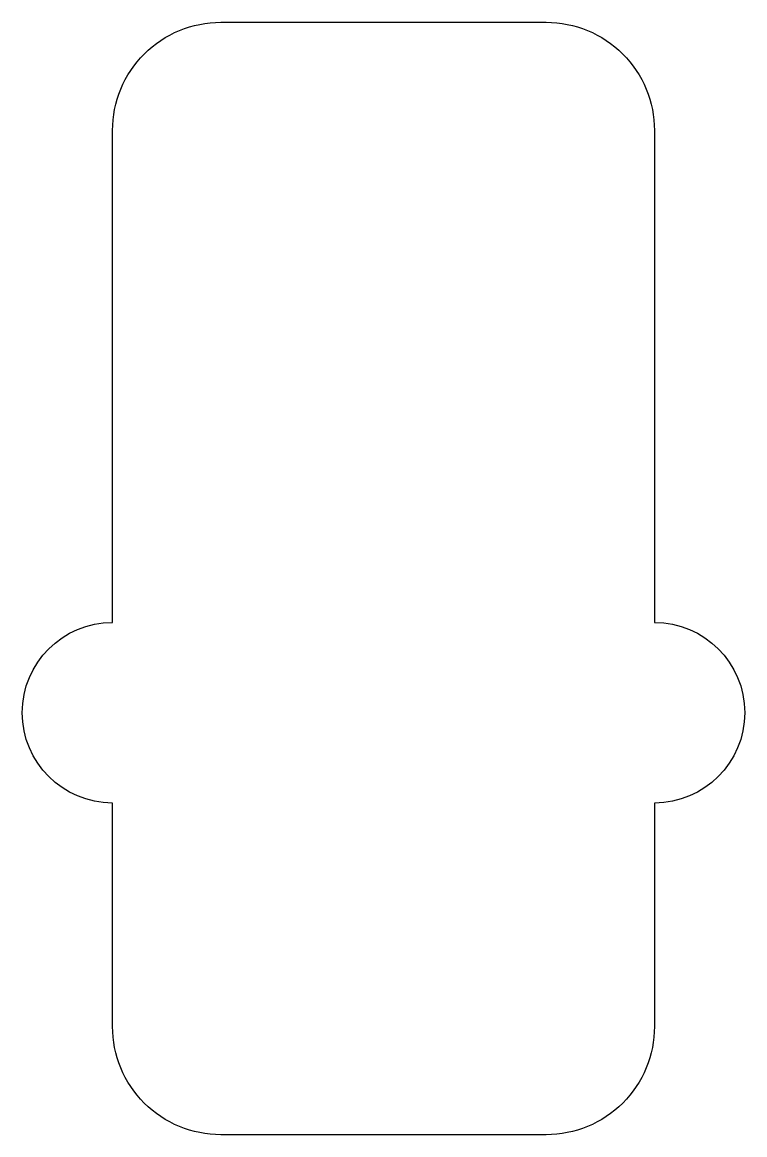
# Model space of a CAD drawing. Header units: millimetres. Extents: x -2.5 to 17.5, y -11.7 to 19.1.
import ezdxf

# ---------------------------------------------------------------- set-up
doc = ezdxf.new("R2010")
doc.units = ezdxf.units.MM
doc.header["$MEASUREMENT"] = 0
doc.layers.add('LAYER E', color=7, linetype='Continuous')

msp = doc.modelspace()

# ---------------------------------------------------------------- linework, layer by layer
at = {"layer": 'LAYER E', "color": 5}
msp.add_lwpolyline([(12, 19.113, -0.414214), (15, 16.113), (15, 2.5, -1), (15, -2.5), (15, -8.682, -0.414214), (12, -11.682), (3, -11.682, -0.414214), (0, -8.682), (0, -2.5, -1), (0, 2.5), (0, 16.113, -0.414214), (3, 19.113)], format="xyb", close=True, dxfattribs=at)

doc.saveas('drawing.dxf')
